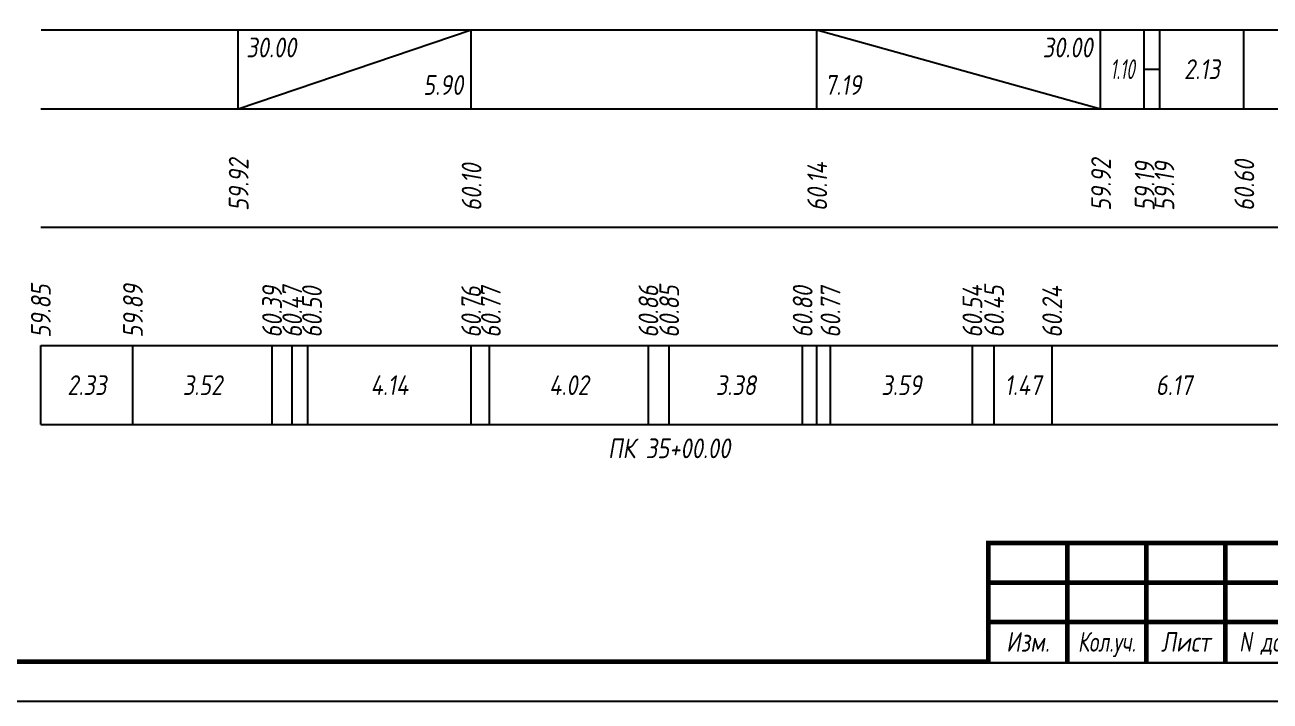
# Model space of a CAD drawing. Extents: x -717 to 1451, y -133302 to 233.
# Drawn here: x 77.9 to 235.6, y -54710.4 to -54624.8 of the extents above; entities that cross this region are included whole.
import ezdxf
from ezdxf.enums import TextEntityAlignment as Align

# ---------------------------------------------------------------- set-up
doc = ezdxf.new("R2010")
doc.units = 0
for name, color, linetype in [('Зарамочное оформление', 7, 'Continuous'), ('Код_510', 7, 'Continuous'), ('Код_516', 1, 'Continuous'), ('Подписи поперечников', 7, 'Continuous'), ('Таблица', 7, 'Continuous')]:
    doc.layers.add(name, color=color, linetype=linetype)
doc.styles.add('М', font='romand.shx', dxfattribs={"width": 0.8, "oblique": 10, "height": 2.5})

# ---------------------------------------------------------------- blocks, each defined once
blk = doc.blocks.new('Штамп')
at = {"linetype": 'Continuous'}
blk.add_wipeout([(199.95, -411.25), (384.95, -411.25), (384.95, -426.25), (199.95, -426.25)], dxfattribs=at).dxf.layer = 'Зарамочное оформление'
at = {"layer": 'Зарамочное оформление', "linetype": 'Continuous', "lineweight": -3, "const_width": 0.6, "flags": 128}
for points in [[(199.95, -426.25), (199.95, -411.25), (384.95, -411.25)], [(209.95, -411.25), (209.95, -426.25)], [(219.95, -411.25), (219.95, -426.25)], [(229.95, -411.25), (229.95, -426.25)], [(199.95, -416.25), (264.95, -416.25)], [(199.95, -421.25), (264.95, -421.25)]]:
    blk.add_lwpolyline(points, dxfattribs=at)
at = {"layer": 'Зарамочное оформление', "linetype": 'Continuous', "style": 'М', "oblique": 10}
for s, width, p in [('Изм.', 0.8, (204.95, -423.75)), ('Кол.уч.', 0.7, (214.95, -423.75)), ('Лист', 0.8, (224.95, -423.75)), ('N док.', 0.7, (235.28, -423.75))]:
    blk.add_text(s, height=2.5, dxfattribs=dict(at, width=width)).set_placement(p, align=Align.MIDDLE_CENTER)
blk = doc.blocks.new('шифр')
blk.add_blockref('Штамп', (0, -54339))

msp = doc.modelspace()

# ---------------------------------------------------------------- linework, layer by layer
at = {"flags": 128}
msp.add_lwpolyline([(-30.054, -54710.421), (389.946, -54710.421), (389.946, -54413.421), (-30.054, -54413.421)], close=True, dxfattribs=at)
at = {"const_width": 0.6, "flags": 128}
msp.add_lwpolyline([(-10.054, -54705.421), (384.946, -54705.421), (384.946, -54418.421), (-10.054, -54418.421)], close=True, dxfattribs=at)
at = {"layer": 'Код_510'}
for p, q in [((79.946, -54675.421), (79.946, -54665.421)), ((91.613, -54675.421), (91.613, -54665.421)), ((109.228, -54675.421), (109.228, -54665.421)), ((111.788, -54675.421), (111.788, -54665.421)), ((113.748, -54675.421), (113.748, -54665.421)), ((134.448, -54675.421), (134.448, -54665.421)), ((136.771, -54675.421), (136.771, -54665.421)), ((156.895, -54675.421), (156.895, -54665.421)), ((159.527, -54675.421), (159.527, -54665.421)), ((176.43, -54675.421), (176.43, -54665.421)), ((178.221, -54675.421), (178.221, -54665.421)), ((179.95, -54675.421), (179.95, -54665.421)), ((197.924, -54675.421), (197.924, -54665.421)), ((200.669, -54675.421), (200.669, -54665.421)), ((208.035, -54675.421), (208.035, -54665.421))]:
    msp.add_line(p, q, dxfattribs=at)
at = {"layer": 'Код_516'}
for p, q in [((104.946, -54635.421), (104.946, -54625.421)), ((104.946, -54635.421), (134.448, -54625.421)), ((134.448, -54635.421), (134.448, -54625.421)), ((178.221, -54635.421), (178.221, -54625.421)), ((178.221, -54625.421), (214.169, -54635.421)), ((214.169, -54635.421), (214.169, -54625.421)), ((219.686, -54635.421), (219.686, -54625.421)), ((221.686, -54635.421), (221.686, -54625.421)), ((232.315, -54635.421), (232.315, -54625.421)), ((219.686, -54630.421), (221.686, -54630.421))]:
    msp.add_line(p, q, dxfattribs=at)
at = {"layer": 'Таблица'}
for p, q in [((80, -54625.421), (257.369, -54625.421)), ((79.946, -54635.421), (257.315, -54635.421)), ((79.946, -54650.421), (257.315, -54650.421)), ((79.946, -54665.421), (257.315, -54665.421)), ((79.946, -54675.421), (257.315, -54675.421))]:
    msp.add_line(p, q, dxfattribs=at)

# ---------------------------------------------------------------- texts
at = {"layer": 'Код_510', "style": 'М', "oblique": 10, "width": 0.8}
for s, p in [('59.85', (79.946, -54664.421)), ('59.89', (91.613, -54664.421)), ('60.39', (109.228, -54664.421)), ('60.47', (111.788, -54664.421)), ('60.50', (114.288, -54664.421)), ('60.76', (134.448, -54664.421)), ('60.77', (136.948, -54664.421)), ('60.86', (156.895, -54664.421)), ('60.85', (159.527, -54664.421)), ('60.80', (176.43, -54664.421)), ('60.77', (179.95, -54664.421)), ('60.54', (197.924, -54664.421)), ('60.45', (200.669, -54664.421)), ('60.24', (208.035, -54664.421))]:
    msp.add_text(s, height=2.5, rotation=90, dxfattribs=at).set_placement(p, align=Align.MIDDLE_LEFT)
for s, p in [('2.33', (85.779, -54670.421)), ('3.52', (100.42, -54670.421)), ('4.14', (124.098, -54670.421)), ('4.02', (146.833, -54670.421)), ('3.38', (167.979, -54670.421)), ('3.59', (188.937, -54670.421)), ('1.47', (204.352, -54670.421)), ('6.17', (223.463, -54670.421))]:
    msp.add_text(s, height=2.5, dxfattribs=at).set_placement(p, align=Align.MIDDLE_CENTER)
at = {"layer": 'Код_516', "style": 'М', "oblique": 10, "width": 0.8}
msp.add_text('30.00', height=2.5, dxfattribs=at).set_placement((105.946, -54626.421), align=Align.TOP_LEFT)
msp.add_text('30.00', height=2.5, dxfattribs=at).set_placement((213.169, -54626.421), align=Align.TOP_RIGHT)
at = {"layer": 'Код_516', "style": 'М', "oblique": 10}
for s, width, p in [('1.10', 0.6, (216.928, -54630.421)), ('2.13', 0.8, (227.001, -54630.421))]:
    msp.add_text(s, height=2.5, dxfattribs=dict(at, width=width)).set_placement(p, align=Align.MIDDLE_CENTER)
at = {"layer": 'Код_516', "style": 'М', "oblique": 10, "width": 0.8}
msp.add_text('5.90', height=2.5, dxfattribs=at).set_placement((133.448, -54634.421), align=Align.BOTTOM_RIGHT)
msp.add_text('7.19', height=2.5, dxfattribs=at).set_placement((179.221, -54634.421), align=Align.BOTTOM_LEFT)
for s, p in [('59.92', (105, -54648.371)), ('60.10', (134.502, -54648.371)), ('60.14', (178.275, -54648.371)), ('59.92', (214.223, -54648.371)), ('59.19', (219.741, -54648.371)), ('59.19', (222.241, -54648.371)), ('60.60', (232.369, -54648.371))]:
    msp.add_text(s, height=2.5, rotation=90, dxfattribs=at).set_placement(p, align=Align.MIDDLE_LEFT)
at = {"layer": 'Подписи поперечников', "style": 'М', "oblique": 10, "width": 0.8}
msp.add_text('ПК 35+00.00', height=2.5, dxfattribs=at).set_placement((159.527, -54680.421), align=Align.BOTTOM_CENTER)

# ---------------------------------------------------------------- next in the draw order: block references
msp.add_blockref('шифр', (0, 59.829))

doc.saveas('drawing.dxf')
